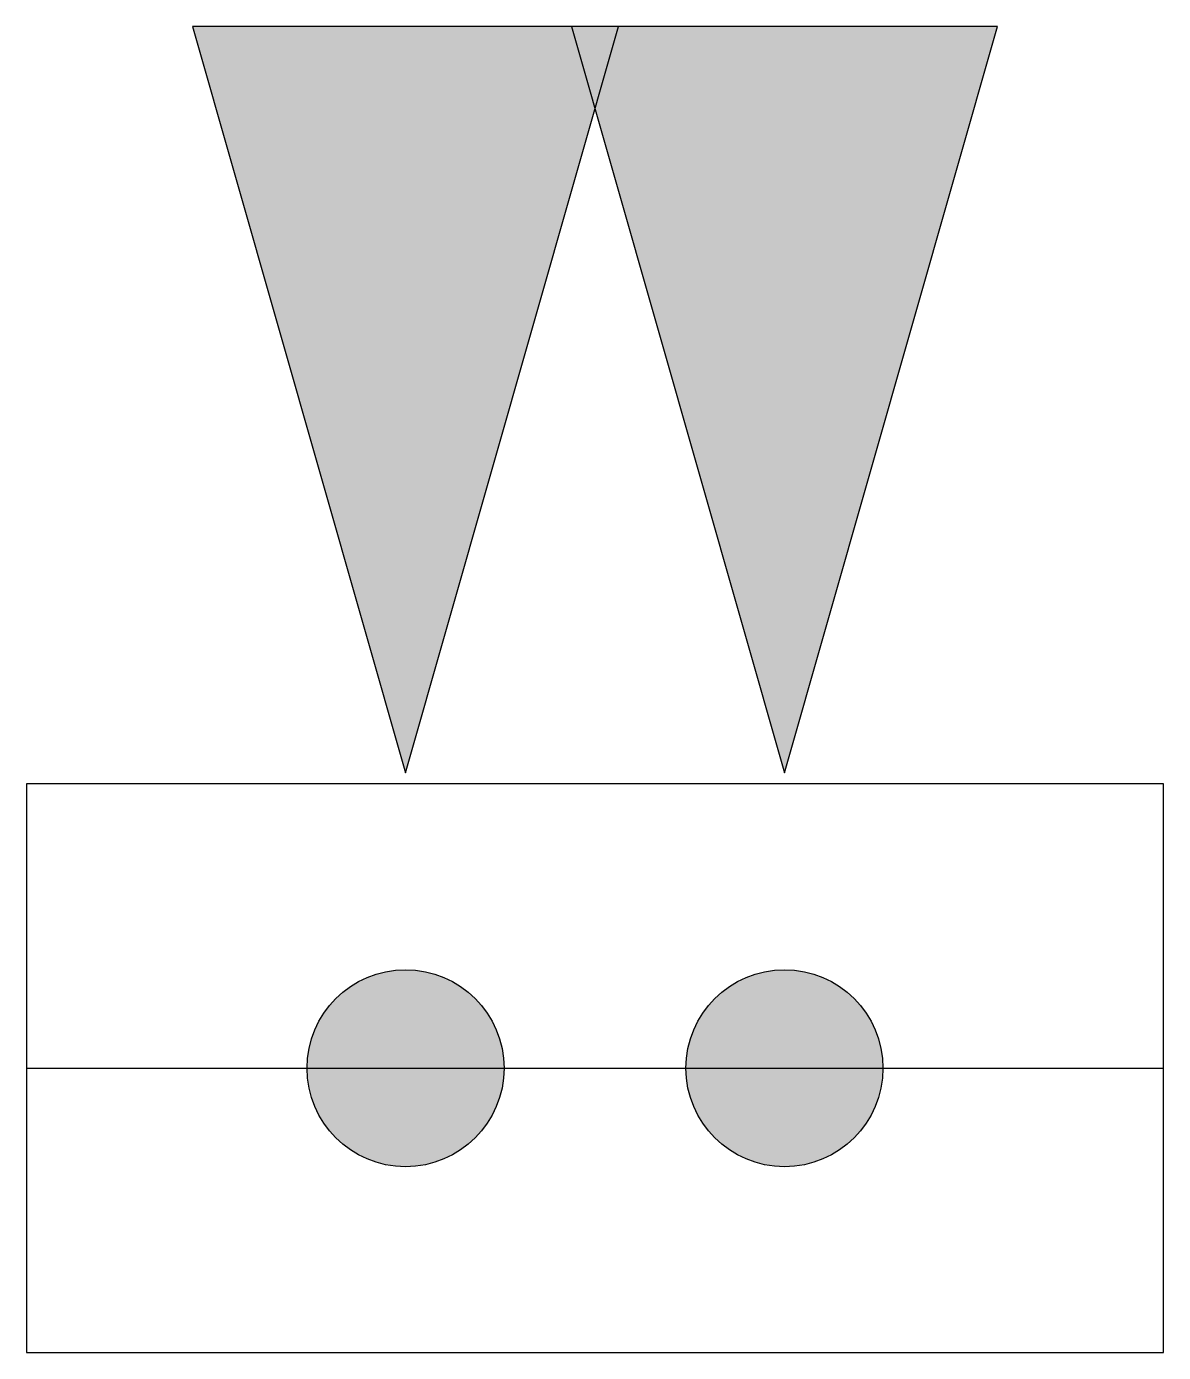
# Model space of a CAD drawing. Extents: x 0 to 300, y -75 to 275.
import ezdxf

# ---------------------------------------------------------------- set-up
doc = ezdxf.new("R2010")
doc.units = 0
doc.header["$LTSCALE"] = 10
for name, color, linetype in [('S-WHD', 7, 'Continuous'), ('S-WSW', 7, 'ZIGZAG'), ('S-WWall', 7, 'Continuous')]:
    doc.layers.add(name, color=color, linetype=linetype)
doc.linetypes.add('ZIGZAG', pattern='A,0.0001,-0.2,[131,ltypeshp.shx,S=0.2,R=0,X=-0.2,Y=0],-0.4,[131,ltypeshp.shx,S=0.2,R=180,X=0.2,Y=0],-0.2', length=0.8001)

msp = doc.modelspace()

# ---------------------------------------------------------------- hatches: boundary and pattern name
at = {"layer": 'S-WHD'}
for points in [[(100, 77.89), (156.22, 274.82), (43.78, 274.82)], [(200, 77.89), (256.22, 274.82), (143.78, 274.82)], [(125.99, 0, 1), (74.01, 0, 1)], [(225.99, 0, 1), (174.01, 0, 1)]]:
    msp.add_hatch(color=256, dxfattribs=at).paths.add_polyline_path(points)

# ---------------------------------------------------------------- linework, layer by layer
for points in [[(100, 77.89), (156.22, 274.82), (43.78, 274.82)], [(200, 77.89), (256.22, 274.82), (143.78, 274.82)]]:
    msp.add_lwpolyline(points, close=True, dxfattribs=at)
for centre in [(100, 0), (200, 0)]:
    msp.add_circle(centre, 25.99, dxfattribs=at)
at = {"layer": 'S-WSW'}
msp.add_line((0, 0), (300, 0), dxfattribs=at)
at = {"layer": 'S-WWall'}
msp.add_lwpolyline([(0, -75), (300, -75), (300, 75), (0, 75)], close=True, dxfattribs=at)

doc.saveas('drawing.dxf')
